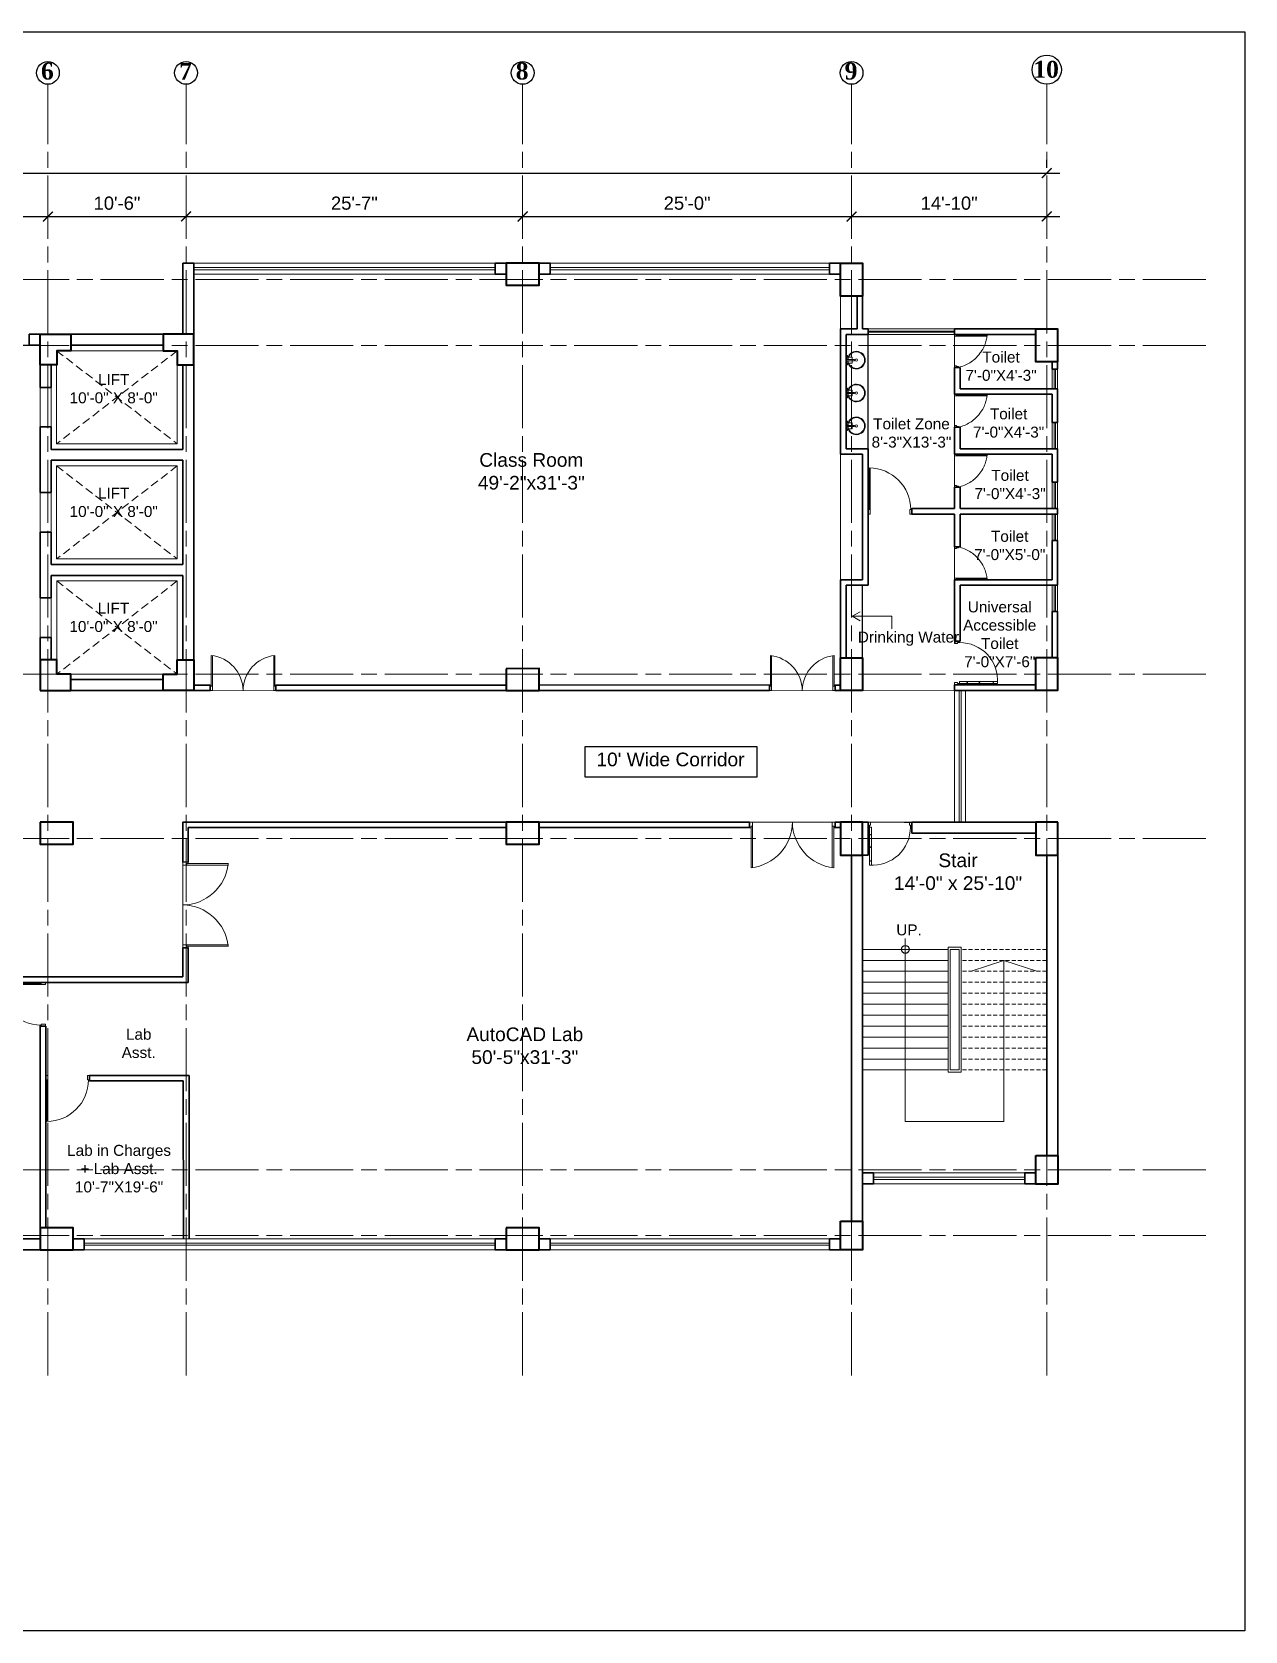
# Model space of a CAD drawing. Header units: inches. Extents: x -12 to 20935469, y -1604 to 24729220.
# Drawn here: x 20857094 to 20858200, y 24712181 to 24713639 of the extents above; entities that cross this region are included whole.
import ezdxf
from ezdxf import colors
from ezdxf.entities.mleader import LeaderData, LeaderLine
from ezdxf.math import Vec2, Vec3

# ---------------------------------------------------------------- set-up
doc = ezdxf.new("R2010")
doc.units = ezdxf.units.IN
doc.header["$LTSCALE"] = 0.03
doc.header["$MEASUREMENT"] = 0
doc.header["$PDMODE"] = 32
doc.header["$PDSIZE"] = 15
doc.linetypes.add('ACAD_ISO08W100', pattern=[36, 24, -3, 6, -3])
doc.linetypes.add('DASHED2', pattern=[0.375, 0.25, -0.125])
for name, color, linetype, lineweight in [('column', 1, 'Continuous', 40), ('Dim Line', 252, 'Continuous', 13), ('Door', 7, 'Continuous', 18), ('Dot', 253, 'Continuous', 0), ('Gas', 21, 'Continuous', 5), ('Glass Line', 252, 'Continuous', 9), ('Grid Line', 252, 'Continuous', 18), ('Hatch', 253, 'Continuous', 15), ('Main Wall', 7, 'Continuous', 30), ('RAIL', 23, 'Continuous', 13), ('STAIR', 46, 'Continuous', 15), ('TOILET FIXTURE', 142, 'Continuous', 5), ('wind.', 150, 'Continuous', 20)]:
    doc.layers.add(name, color=color, linetype=linetype, lineweight=lineweight)
doc.layers.add('FUR', color=251, linetype='Continuous')
doc.layers.add('TEXT', color=7, linetype='Continuous')
doc.styles.add('2', font='swisscl.ttf')
doc.styles.add('RomanS', font='arial.ttf', dxfattribs={"height": 12})
doc.styles.get("Standard").update_dxf_attribs({"font": 'timesbd.ttf'})
doc.dimstyles.new('Aec_Arch_I', dxfattribs={"dimscale": 96, "dimtxt": 12, "dimasz": 0.09375, "dimexe": 0.125, "dimexo": 0.125, "dimgap": 0.0625, "dimtad": 1, "dimdec": 0, "dimzin": 3, "dimdsep": 46, "dimlunit": 4, "dimtxsty": 'RomanS', "dimblk1": 'ARCHTICK', "dimblk2": 'ARCHTICK', "dimsah": 1, "dimcen": 0.09375, "dimdle": 0.125, "dimadec": 0, "dimazin": 0, "dimtfac": 0.75, "dimtdec": 0, "dimtmove": 2, "dimatfit": 3, "dimldrblk": 'ARCHTICK', "dimfxl": 1, "dimfrac": 1, "dimtolj": 1, "dimtzin": 0, "dimarcsym": 0})

# ---------------------------------------------------------------- blocks, each defined once
blk = doc.blocks.new('_ArchTick')
at = {"color": 0, "linetype": 'ByBlock', "lineweight": 35, "const_width": 0.15}
blk.add_lwpolyline([(-0.5, -0.5), (0.5, 0.5)], dxfattribs=at)
blk = doc.blocks.new('*D21')
at = {"layer": 'Defpoints', "color": 0, "transparency": 16777216}
for p in [(20831844.3, 24724578.2), (20832040.8, 24724578.2), (20832040.8, 24724578.2)]:
    blk.add_point(p, dxfattribs=at)
at = {"layer": 'Dim Line', "color": 0, "lineweight": -2, "transparency": 16777216}
for p, q in [((20831832.3, 24724578.2), (20832052.8, 24724578.2)), ((20831844.3, 24724566.2), (20831844.3, 24724566.2)), ((20832040.8, 24724566.2), (20832040.8, 24724566.2))]:
    blk.add_line(p, q, dxfattribs=at)
at = {"layer": 'Dim Line', "color": 0, "lineweight": -2, "transparency": 16777216, "xscale": 9, "yscale": 9, "zscale": 9, "rotation": 180}
blk.add_blockref('_ArchTick', (20831844.3, 24724578.2), dxfattribs=at)
at = {"layer": 'Dim Line', "color": 0, "lineweight": -2, "transparency": 16777216, "xscale": 9, "yscale": 9, "zscale": 9}
blk.add_blockref('_ArchTick', (20832040.8, 24724578.2), dxfattribs=at)
at = {"layer": 'Dim Line', "color": 0, "transparency": 16777216, "insert": (20831942.5, 24724590.3), "char_height": 12, "attachment_point": 5, "style": 'RomanS'}
blk.add_mtext('\\A1;16\'-5"', dxfattribs=at)
blk = doc.blocks.new('*D22')
at = {"layer": 'Defpoints', "color": 0, "transparency": 16777216}
for p in [(20832040.8, 24724578.2), (20832166.8, 24724578.2), (20832166.8, 24724578.2)]:
    blk.add_point(p, dxfattribs=at)
at = {"layer": 'Dim Line', "color": 0, "lineweight": -2, "transparency": 16777216}
for p, q in [((20832028.8, 24724578.2), (20832178.8, 24724578.2)), ((20832040.8, 24724566.2), (20832040.8, 24724566.2)), ((20832166.8, 24724566.2), (20832166.8, 24724566.2))]:
    blk.add_line(p, q, dxfattribs=at)
at = {"layer": 'Dim Line', "color": 0, "lineweight": -2, "transparency": 16777216, "xscale": 9, "yscale": 9, "zscale": 9, "rotation": 180}
blk.add_blockref('_ArchTick', (20832040.8, 24724578.2), dxfattribs=at)
at = {"layer": 'Dim Line', "color": 0, "lineweight": -2, "transparency": 16777216, "xscale": 9, "yscale": 9, "zscale": 9}
blk.add_blockref('_ArchTick', (20832166.8, 24724578.2), dxfattribs=at)
at = {"layer": 'Dim Line', "color": 0, "transparency": 16777216, "insert": (20832103.8, 24724590.3), "char_height": 12, "attachment_point": 5, "style": 'RomanS'}
blk.add_mtext('\\A1;10\'-6"', dxfattribs=at)
blk = doc.blocks.new('*D23')
at = {"layer": 'Defpoints', "color": 0, "transparency": 16777216}
for p in [(20832166.8, 24724578.2), (20832473.8, 24724578.2), (20832473.8, 24724578.2)]:
    blk.add_point(p, dxfattribs=at)
at = {"layer": 'Dim Line', "color": 0, "lineweight": -2, "transparency": 16777216}
for p, q in [((20832154.8, 24724578.2), (20832485.8, 24724578.2)), ((20832166.8, 24724566.2), (20832166.8, 24724566.2)), ((20832473.8, 24724566.2), (20832473.8, 24724566.2))]:
    blk.add_line(p, q, dxfattribs=at)
at = {"layer": 'Dim Line', "color": 0, "lineweight": -2, "transparency": 16777216, "xscale": 9, "yscale": 9, "zscale": 9, "rotation": 180}
blk.add_blockref('_ArchTick', (20832166.8, 24724578.2), dxfattribs=at)
at = {"layer": 'Dim Line', "color": 0, "lineweight": -2, "transparency": 16777216, "xscale": 9, "yscale": 9, "zscale": 9}
blk.add_blockref('_ArchTick', (20832473.8, 24724578.2), dxfattribs=at)
at = {"layer": 'Dim Line', "color": 0, "transparency": 16777216, "insert": (20832320.3, 24724590.3), "char_height": 12, "attachment_point": 5, "style": 'RomanS'}
blk.add_mtext('\\A1;25\'-7"', dxfattribs=at)
blk = doc.blocks.new('*D10')
at = {"layer": 'Defpoints', "color": 0, "transparency": 16777216}
for p in [(20832473.8, 24724578.2), (20832773.8, 24724578.2), (20832773.8, 24724578.2)]:
    blk.add_point(p, dxfattribs=at)
at = {"layer": 'Dim Line', "color": 0, "lineweight": -2, "transparency": 16777216}
blk.add_line((20832461.8, 24724578.2), (20832785.8, 24724578.2), dxfattribs=at)
at = {"layer": 'Dim Line', "color": 0, "lineweight": -2, "transparency": 16777216, "xscale": 9, "yscale": 9, "zscale": 9, "rotation": 180}
blk.add_blockref('_ArchTick', (20832473.8, 24724578.2), dxfattribs=at)
at = {"layer": 'Dim Line', "color": 0, "lineweight": -2, "transparency": 16777216, "xscale": 9, "yscale": 9, "zscale": 9}
blk.add_blockref('_ArchTick', (20832773.8, 24724578.2), dxfattribs=at)
at = {"layer": 'Dim Line', "color": 0, "transparency": 16777216, "insert": (20832623.8, 24724590.3), "char_height": 12, "attachment_point": 5, "style": 'RomanS'}
blk.add_mtext('\\A1;25\'-0"', dxfattribs=at)
blk = doc.blocks.new('*D11')
at = {"layer": 'Defpoints', "color": 0, "transparency": 16777216}
for p in [(20832773.8, 24724578.2), (20832951.8, 24724578.2), (20832951.8, 24724578.2)]:
    blk.add_point(p, dxfattribs=at)
at = {"layer": 'Dim Line', "color": 0, "lineweight": -2, "transparency": 16777216}
for p, q in [((20832761.8, 24724578.2), (20832963.8, 24724578.2)), ((20832951.8, 24724566.2), (20832951.8, 24724566.2))]:
    blk.add_line(p, q, dxfattribs=at)
at = {"layer": 'Dim Line', "color": 0, "lineweight": -2, "transparency": 16777216, "xscale": 9, "yscale": 9, "zscale": 9, "rotation": 180}
blk.add_blockref('_ArchTick', (20832773.8, 24724578.2), dxfattribs=at)
at = {"layer": 'Dim Line', "color": 0, "lineweight": -2, "transparency": 16777216, "xscale": 9, "yscale": 9, "zscale": 9}
blk.add_blockref('_ArchTick', (20832951.8, 24724578.2), dxfattribs=at)
at = {"layer": 'Dim Line', "color": 0, "transparency": 16777216, "insert": (20832862.8, 24724590.3), "char_height": 12, "attachment_point": 5, "style": 'RomanS'}
blk.add_mtext('\\A1;14\'-10"', dxfattribs=at)
blk = doc.blocks.new('*D13')
at = {"layer": 'Defpoints', "color": 0, "transparency": 16777216}
for p in [(20830948.3, 24724610.7), (20832951.8, 24724617.8), (20832951.8, 24724610.7)]:
    blk.add_point(p, dxfattribs=at)
at = {"layer": 'Dim Line', "color": 0, "lineweight": -2, "transparency": 16777216}
for p, q in [((20830948.3, 24724622.7), (20830948.3, 24724629.8)), ((20832951.8, 24724622.7), (20832951.8, 24724629.8)), ((20830936.3, 24724617.8), (20832963.8, 24724617.8))]:
    blk.add_line(p, q, dxfattribs=at)
at = {"layer": 'Dim Line', "color": 0, "lineweight": -2, "transparency": 16777216, "xscale": 9, "yscale": 9, "zscale": 9, "rotation": 180}
blk.add_blockref('_ArchTick', (20830948.3, 24724617.8), dxfattribs=at)
at = {"layer": 'Dim Line', "color": 0, "lineweight": -2, "transparency": 16777216, "xscale": 9, "yscale": 9, "zscale": 9}
blk.add_blockref('_ArchTick', (20832951.8, 24724617.8), dxfattribs=at)
at = {"layer": 'Dim Line', "color": 0, "transparency": 16777216, "insert": (20831950, 24724629.9), "char_height": 12, "attachment_point": 5, "style": 'RomanS'}
blk.add_mtext('\\A1;166\'-11"', dxfattribs=at)
blk = doc.blocks.new('Door_45')
at = {"layer": 'Door'}
for p, q in [((1.5, 5), (1.5, 44)), ((1.5, 40), (2.2, 40)), ((2.2, 40), (2.2, 39.5)), ((2.2, 39.5), (2.7, 39.5)), ((2.7, 39.5), (2.7, 40)), ((2.7, 40), (3.5, 40)), ((3.5, 44), (3.5, 5)), ((1.5, 25.8), (2.2, 25.8)), ((2.2, 25.8), (2.2, 25.3)), ((2.2, 25.3), (2.7, 25.3)), ((2.7, 25.8), (3.5, 25.8)), ((2.7, 25.3), (2.7, 25.8)), ((0, 0), (0, 5)), ((0, 5), (1.5, 5)), ((1.5, 12.6), (2.2, 12.6)), ((3.5, 5), (1.5, 5)), ((1.5, 5), (1.5, 3)), ((1.5, 3), (2.5, 3)), ((2.2, 12.6), (2.2, 13.1)), ((2.2, 13.1), (2.7, 13.1)), ((2.5, 3), (2.5, 0)), ((2.7, 13.1), (2.7, 12.6)), ((2.7, 12.6), (3.5, 12.6)), ((42.5, 3), (42.5, 0)), ((43.5, 3), (42.5, 3)), ((45, 5), (43.5, 5)), ((43.5, 5), (43.5, 3)), ((45, 0), (45, 5)), ((2.5, 0), (0, 0)), ((42.5, 0), (45, 0))]:
    blk.add_line(p, q, dxfattribs=at)
blk.add_arc((4.7, 5.3), 38.8, 359.6233, 94.6685, dxfattribs=at)
blk = doc.blocks.new('sssss-flat-876')
at = {"layer": 'Door', "linetype": 'Continuous', "ltscale": 3}
blk.add_line((3666.5, 84027.2), (3666.5, 84055.7), dxfattribs=at)
at = {"layer": 'Door', "linetype": 'Continuous', "ltscale": 3, "extrusion": (-7.21527e-09, -3.35624e-18, 1), "elevation": 0}
for points in [[(3666.5, 84057.2), (3666.5, 84055.7), (3668.4, 84055.7), (3668.4, 84056.5), (3670.2, 84056.5), (3670.2, 84057.2)], [(3668.4, 84055.7), (3696.2, 84055.7), (3696.2, 84056.5), (3668.4, 84056.5)]]:
    blk.add_lwpolyline(points, close=True, dxfattribs=at)
at = {"layer": 'Door', "linetype": 'Continuous', "ltscale": 3, "flags": 128}
blk.add_lwpolyline([(3670.2, 84027.2, 0.04096), (3675.5, 84028.9, 0.082496), (3684.9, 84034.8, 0.052187), (3689.7, 84040, 0.043988), (3692.9, 84045, 0.036571), (3694.8, 84049.6, 0.034751), (3695.9, 84054.2, 0.011435), (3696.2, 84055.7)], format="xyb", dxfattribs=at)
at = {"layer": 'Door', "linetype": 'Continuous', "ltscale": 3}
blk.add_lwpolyline([(3666.5, 84027.2), (3666.5, 84028.7), (3668.4, 84028.7), (3668.4, 84027.9), (3670.2, 84027.9), (3670.2, 84027.2)], close=True, dxfattribs=at)
blk = doc.blocks.new('7-flat-72')
at = {"layer": 'Glass Line', "color": 8, "ltscale": 20}
for p, q in [((-64478.7, 376960.5), (-64480.3, 376960.5)), ((-64480.3, 376959.5), (-64480.3, 376960.5)), ((-64480.3, 376959.5), (-64480.3, 376960.5)), ((-64478.7, 376959.5), (-64480.3, 376959.5)), ((-64480.3, 376959.1), (-64480.3, 376959.4)), ((-64478.7, 376959.4), (-64480.3, 376959.4)), ((-64478.7, 376959.1), (-64480.3, 376959.1)), ((-64480.2, 376959.4), (-64480.2, 376959.5)), ((-64480.1, 376959.5), (-64480.1, 376960.5)), ((-64479.9, 376959.5), (-64479.9, 376960.5)), ((-64479.5, 376959.5), (-64479.5, 376960.5)), ((-64479.1, 376959.5), (-64479.1, 376960.5)), ((-64478.9, 376959.5), (-64478.9, 376960.5)), ((-64478.9, 376959.4), (-64478.9, 376959.5)), ((-64478.8, 376959.5), (-64478.8, 376960.5)), ((-64478.7, 376959.5), (-64478.7, 376960.5)), ((-64478.7, 376959.1), (-64478.7, 376959.4)), ((-64475.1, 376959.4), (-64476.9, 376959.4)), ((-64476.9, 376959.1), (-64476.9, 376959.4)), ((-64475.1, 376959.1), (-64476.9, 376959.1)), ((-64476.6, 376959.4), (-64476.6, 376966.6)), ((-64475.5, 376966.6), (-64476.6, 376966.6)), ((-64475.5, 376959.4), (-64475.5, 376966.6)), ((-64475.1, 376959.1), (-64475.1, 376959.4)), ((-64473.3, 376960.5), (-64471.7, 376960.5)), ((-64473.3, 376959.5), (-64473.3, 376960.5)), ((-64473.3, 376959.5), (-64473.3, 376960.5)), ((-64473.3, 376959.5), (-64471.7, 376959.5)), ((-64473.3, 376959.1), (-64473.3, 376959.4)), ((-64473.3, 376959.4), (-64471.7, 376959.4)), ((-64473.3, 376959.1), (-64471.7, 376959.1)), ((-64473.1, 376959.5), (-64473.1, 376960.5)), ((-64473.1, 376959.4), (-64473.1, 376959.5)), ((-64472.9, 376959.5), (-64472.9, 376960.5)), ((-64472.5, 376959.5), (-64472.5, 376960.5)), ((-64472.1, 376959.5), (-64472.1, 376960.5)), ((-64471.9, 376959.5), (-64471.9, 376960.5)), ((-64471.9, 376959.4), (-64471.9, 376959.5)), ((-64471.8, 376959.5), (-64471.8, 376960.5)), ((-64471.7, 376959.5), (-64471.7, 376960.5)), ((-64471.7, 376959.1), (-64471.7, 376959.4))]:
    blk.add_line(p, q, dxfattribs=at)
blk.add_circle((-64476, 376968.4, 0), 1.08, dxfattribs=at)
for radius, start, end in [(8.1, 273.8334, 266.1883), (7.55, 274.115, 265.9068)]:
    blk.add_arc((-64476, 376968.4, 0), radius, start, end, dxfattribs=at)
blk = doc.blocks.new('SFSFSFS-flat-72')
at = {"layer": 'TOILET FIXTURE', "ltscale": 0.2}
blk.add_lwpolyline([(-3918.5, -3608.1), (-3918.5, -3602.7), (-3923.9, -3602.7), (-3923.9, -3608.1)], close=True, dxfattribs=at)
at = {"layer": 'TOILET FIXTURE', "ltscale": 20}
blk.add_blockref('7-flat-72', (60554.8, -380567.2), dxfattribs=at)
blk = doc.blocks.new('$D40')
at = {"layer": 'Door'}
for p, q in [((1, 4), (1, 42)), ((2, 0), (2, 42)), ((1, 5), (0, 5)), ((2, 0), (0, 0)), ((2, 4), (1, 4)), ((39, 4), (38, 4)), ((38, 4), (38, 0)), ((40, 0), (38, 0)), ((40, 5), (39, 5)), ((39, 5), (39, 4))]:
    blk.add_line(p, q, dxfattribs=at)
blk.add_arc((1, 4), 38, 0, 90, dxfattribs=at)
blk = doc.blocks.new('A$C36295410')
at = {"layer": 'Door'}
for p, q in [((1, 4), (1, 32)), ((2, 0), (2, 32)), ((58, 0), (58, 32)), ((59, 4), (59, 32)), ((1, 5), (0, 5)), ((2, 4), (1, 4)), ((58, 4), (59, 4)), ((59, 5), (60, 5)), ((2, 0), (0, 0)), ((58, 0), (60, 0))]:
    blk.add_line(p, q, dxfattribs=at)
for centre, start, end in [((-2.5, -0.3), 0.5906, 83.7783), ((62.5, -0.3), 96.2217, 179.4094)]:
    blk.add_arc(centre, 32.5, start, end, dxfattribs=at)
blk = doc.blocks.new('fff')
at = {"layer": 'Grid Line', "color": 252, "linetype": 'ACAD_ISO08W100', "lineweight": 9, "ltscale": 80, "true_color": 0x939598}
for p, q in [((20832040.8, 24723521.1), (20832040.8, 24724698.8)), ((20832166.8, 24723521.1), (20832166.8, 24724698.8)), ((20832473.8, 24723521.1), (20832473.8, 24724698.8)), ((20832773.8, 24723521.1), (20832773.8, 24724698.8)), ((20832951.8, 24723521.1), (20832951.8, 24724698.8)), ((20833096.9, 24724520.6), (20830726.1, 24724520.6)), ((20833096.9, 24724460.6), (20830726.1, 24724460.6)), ((20833096.9, 24724160.7), (20830726.1, 24724160.7)), ((20833096.9, 24724010.7), (20830726.1, 24724010.7)), ((20833096.9, 24723708.7), (20830726.1, 24723708.7)), ((20833096.9, 24723648.8), (20830726.1, 24723648.8))]:
    blk.add_line(p, q, dxfattribs=at)
at = {"layer": 'Dim Line'}
for base, p1, p2, picture, middle in [((20832951.7523, 24724617.8128), (20830948.3088, 24724610.7482), (20832951.7523, 24724610.7482), '*D13', (20831950.0306, 24724629.9397)), ((20832040.7792, 24724578.1666), (20831844.25, 24724578.1666), (20832040.7792, 24724578.1666), '*D21', (20831942.5146, 24724590.2934)), ((20832166.8, 24724578.2), (20832040.8, 24724578.2), (20832166.8, 24724578.2), '*D22', (20832103.8, 24724590.3)), ((20832473.8, 24724578.2), (20832166.8, 24724578.2), (20832473.8, 24724578.2), '*D23', (20832320.3, 24724590.3)), ((20832773.8, 24724578.2), (20832473.8, 24724578.2), (20832773.8, 24724578.2), '*D10', (20832623.8, 24724590.3)), ((20832951.8, 24724578.2), (20832773.8, 24724578.2), (20832951.8, 24724578.2), '*D11', (20832862.8, 24724590.3))]:
    dim = blk.add_linear_dim(base=base, p1=p1, p2=p2, dimstyle='Aec_Arch_I', dxfattribs=at)
    dim.commit()
    dim.dimension.update_dxf_attribs({"geometry": picture, "text_midpoint": middle})

msp = doc.modelspace()

# ---------------------------------------------------------------- linework, layer by layer
for p, q in [((20858029.4, 24713368.2), (20858029.4, 24713368.2)), ((20857856.5, 24713259), (20857856.5, 24713363.2)), ((20857851.5, 24713068.3), (20857851.5, 24713134.4)), ((20857940.5, 24713043.5), (20857935.5, 24713043.5)), ((20857889.3, 24712918.4), (20857991.5, 24712918.4)), ((20857236.5, 24712881.8), (20857231.5, 24712881.8))]:
    msp.add_line(p, q)
msp.add_lwpolyline([(20857598.5, 24712987.4), (20857755.1, 24712987.4), (20857755.1, 24712959.3), (20857598.5, 24712959.3)], close=True)
msp.add_circle((20857890.5, 24712802.3), 3.61)
at = {"layer": 'column', "lineweight": 40, "ltscale": 20}
for points in [[(20857526.5, 24713428.2), (20857526.5, 24713408.2), (20857556.5, 24713408.2), (20857556.5, 24713428.2)], [(20857831.5, 24713428.2), (20857851.5, 24713428.2), (20857851.5, 24713398.2), (20857831.5, 24713398.2)], [(20858009.4, 24713368.2), (20858029.4, 24713368.2), (20858029.4, 24713338.2), (20858009.4, 24713338.2)], [(20857831.5, 24713068.3), (20857851.5, 24713068.3), (20857851.5, 24713038.4), (20857831.5, 24713038.4)], [(20858009.4, 24713068.4), (20858029.4, 24713068.4), (20858029.4, 24713038.4), (20858009.4, 24713038.4)], [(20857526.5, 24713058.3), (20857526.5, 24713038.3), (20857556.5, 24713038.4), (20857556.5, 24713058.4)], [(20857101.5, 24712918.4), (20857101.5, 24712898.4), (20857131.5, 24712898.4), (20857131.5, 24712918.4)], [(20857526.5, 24712918.4), (20857526.5, 24712898.4), (20857556.5, 24712898.4), (20857556.5, 24712918.4)], [(20857851.5, 24712918.4), (20857831.5, 24712918.4), (20857831.5, 24712888.4), (20857851.5, 24712888.4)], [(20858029.5, 24712918.4), (20858009.5, 24712918.4), (20858009.5, 24712888.4), (20858029.5, 24712888.4)], [(20858009.5, 24712614.3), (20858029.5, 24712614.3), (20858029.5, 24712588.3), (20858009.5, 24712588.3)], [(20857831.5, 24712554.4), (20857851.5, 24712554.4), (20857851.5, 24712528.4), (20857831.5, 24712528.4)], [(20857101.5, 24712548.4), (20857101.5, 24712528.4), (20857131.5, 24712528.4), (20857131.5, 24712548.4)], [(20857526.5, 24712548.4), (20857526.5, 24712528.4), (20857556.5, 24712528.4), (20857556.5, 24712548.4)]]:
    msp.add_lwpolyline(points, close=True, dxfattribs=at)
for points in [[(20857101.5, 24713363.4), (20857129.5, 24713363.4), (20857129.5, 24713348.4), (20857116.5, 24713348.4), (20857116.5, 24713335.4), (20857101.5, 24713335.4), (20857101.5, 24713363.4)], [(20857241.5, 24713363.4), (20857213.5, 24713363.4), (20857213.5, 24713348.4), (20857226.5, 24713348.4), (20857226.5, 24713335.4), (20857241.5, 24713335.4), (20857241.5, 24713363.4)], [(20857101.5, 24713038.4), (20857129.5, 24713038.4), (20857129.5, 24713053.4), (20857116.5, 24713053.4), (20857116.5, 24713066.4), (20857101.5, 24713066.4), (20857101.5, 24713038.4)], [(20857241.5, 24713038.4), (20857213.5, 24713038.4), (20857213.5, 24713053.4), (20857226.5, 24713053.4), (20857226.5, 24713066.4), (20857241.5, 24713066.4), (20857241.5, 24713038.4)]]:
    msp.add_lwpolyline(points, dxfattribs=at)
at = {"layer": 'Defpoints'}
msp.add_lwpolyline([(20855761.5, 24713639.1), (20858200.3, 24713639.1), (20858200.3, 24712180.6), (20855761.5, 24712180.6)], close=True, dxfattribs=at)
at = {"layer": 'Door'}
for p, q in [((20857751.1, 24712918.4), (20857748.5, 24712918.4)), ((20857749.8, 24712913.3), (20857748.5, 24712913.3)), ((20857749.8, 24712914.6), (20857749.8, 24712876.8)), ((20857751.1, 24712914.6), (20857749.8, 24712914.6)), ((20857751.1, 24712918.4), (20857751.1, 24712876.8)), ((20857823.9, 24712918.4), (20857823.9, 24712876.8)), ((20857823.9, 24712918.4), (20857826.5, 24712918.4)), ((20857823.9, 24712914.6), (20857825.2, 24712914.6)), ((20857825.2, 24712914.6), (20857825.2, 24712876.8)), ((20857825.2, 24712913.3), (20857826.5, 24712913.3)), ((20857231.5, 24712879.2), (20857231.5, 24712881.8)), ((20857231.5, 24712879.2), (20857273.1, 24712879.2)), ((20857235.2, 24712880.5), (20857273.1, 24712880.5)), ((20857235.2, 24712879.2), (20857235.2, 24712880.5)), ((20857236.5, 24712880.5), (20857236.5, 24712881.8)), ((20857231.5, 24712806.4), (20857273.1, 24712806.4)), ((20857231.5, 24712806.4), (20857231.5, 24712803.8)), ((20857235.2, 24712806.4), (20857235.2, 24712805.1)), ((20857235.2, 24712805.1), (20857273.1, 24712805.1)), ((20857236.5, 24712805.1), (20857236.5, 24712803.8))]:
    msp.add_line(p, q, dxfattribs=at)
for centre, start, end in [((20857745.2, 24712918.8), 276.2217, 359.4094), ((20857829.8, 24712918.8), 180.5906, 263.7783), ((20857231, 24712885.1), 270.5906, 353.7783), ((20857231, 24712800.5), 6.2217, 89.4094)]:
    msp.add_arc(centre, 42.3, start, end, dxfattribs=at)
at = {"layer": 'Dot', "linetype": 'DASHED2', "lineweight": 0, "ltscale": 1000}
for points in [[(20857116.4, 24713348.4), (20857226.5, 24713263.4), (20857226.5, 24713348.4), (20857116.4, 24713263.4)], [(20857116.4, 24713243.4), (20857226.5, 24713158.4), (20857226.5, 24713243.4), (20857116.4, 24713158.4)], [(20857116.5, 24713138.4), (20857226.5, 24713053.2), (20857226.5, 24713138.4), (20857116.5, 24713053.2)]]:
    msp.add_lwpolyline(points, dxfattribs=at)
at = {"layer": 'Gas', "color": 0, "lineweight": 5}
for points in [[(20857116.4, 24713263.4), (20857226.5, 24713263.4), (20857226.5, 24713348.4), (20857116.4, 24713348.4)], [(20857116.4, 24713158.4), (20857226.5, 24713158.4), (20857226.5, 24713243.4), (20857116.4, 24713243.4)], [(20857116.5, 24713053.2), (20857226.5, 24713053.2), (20857226.5, 24713138.4), (20857116.5, 24713138.4)], [(20857929.5, 24712804.3), (20857941.5, 24712804.3), (20857941.5, 24712690.3), (20857929.5, 24712690.3)], [(20857931.5, 24712802.3), (20857939.5, 24712802.3), (20857939.5, 24712692.3), (20857931.5, 24712692.3)]]:
    msp.add_lwpolyline(points, close=True, dxfattribs=at)
at = {"layer": 'Gas', "color": 0, "lineweight": 35}
msp.add_lwpolyline([(20857101.5, 24713038.4), (20857101.5, 24713038.4)], dxfattribs=at)
at = {"layer": 'Hatch'}
msp.add_line((20857831.5, 24713368.2), (20857831.5, 24713398.2), dxfattribs=at)
at = {"layer": 'Hatch', "lineweight": 0}
for p, q in [((20857101.5, 24713353.4), (20857101.5, 24713038.4)), ((20857101.5, 24713038.2), (20857935.5, 24713038.4)), ((20857935.5, 24712918.4), (20857231.5, 24712918.4)), ((20857231.5, 24712803.8), (20857231.5, 24712881.8))]:
    msp.add_line(p, q, dxfattribs=at)
at = {"layer": 'Hatch', "lineweight": 5}
msp.add_line((20857831.5, 24713139.4), (20857831.5, 24713254), dxfattribs=at)
at = {"layer": 'Main Wall', "lineweight": 30}
for p, q in [((20857231.5, 24713428.2), (20857241.5, 24713428.2)), ((20857231.5, 24713428.2), (20857231.5, 24713363.4)), ((20857241.5, 24713066.4), (20857241.5, 24713428.2)), ((20857526.5, 24713428.2), (20857516.5, 24713428.2)), ((20857516.5, 24713428.2), (20857516.5, 24713418.2)), ((20857821.5, 24713428.2), (20857831.5, 24713428.2)), ((20857821.5, 24713418.2), (20857821.5, 24713428.2)), ((20857516.5, 24713418.2), (20857526.5, 24713418.2)), ((20857831.5, 24713418.2), (20857821.5, 24713418.2)), ((20857846.5, 24713368.2), (20857846.5, 24713398.2)), ((20857851.5, 24713368.2), (20857851.5, 24713398.2)), ((20857831.5, 24713254), (20857831.5, 24713368.2)), ((20857846.5, 24713368.2), (20857831.5, 24713368.2)), ((20857856.5, 24713368.2), (20857851.5, 24713368.2)), ((20857856.5, 24713363.2), (20857856.5, 24713368.2)), ((20858009.4, 24713368.2), (20857935.5, 24713368.2)), ((20857935.5, 24713363.2), (20857935.5, 24713368.2)), ((20857111.5, 24713363.4), (20857231.5, 24713363.4)), ((20857129.5, 24713353.4), (20857213.5, 24713353.4)), ((20857836.5, 24713259), (20857836.5, 24713363.2)), ((20857856.5, 24713363.2), (20857836.5, 24713363.2)), ((20858009.4, 24713363.2), (20857935.5, 24713363.2)), ((20858029.4, 24713331.6), (20858029.4, 24713338.2)), ((20857940.5, 24713333.2), (20857935.5, 24713333.2)), ((20857940.5, 24713333.2), (20857940.5, 24713313.6)), ((20857101.5, 24713314.9), (20857111.5, 24713314.9)), ((20857935.5, 24713308.6), (20858024.4, 24713308.6)), ((20857940.5, 24713313.6), (20858029.4, 24713313.6)), ((20858029.4, 24713283), (20858029.4, 24713313.6)), ((20857101.5, 24713278.9), (20857111.5, 24713278.9)), ((20857935.5, 24713278.6), (20857940.5, 24713278.6)), ((20857940.5, 24713278.6), (20857940.5, 24713259)), ((20857111.5, 24713258.4), (20857231.5, 24713258.4)), ((20857851.5, 24713254), (20857831.5, 24713254)), ((20857856.5, 24713259), (20857836.5, 24713259)), ((20857851.5, 24713139.4), (20857851.5, 24713254)), ((20857856.5, 24713204.4), (20857856.5, 24713259)), ((20857935.5, 24713254), (20858024.4, 24713254)), ((20857940.5, 24713259), (20858029.4, 24713259)), ((20858024.4, 24713254), (20858024.4, 24713228.4)), ((20858029.4, 24713228.4), (20858029.4, 24713259)), ((20857111.5, 24713248.4), (20857231.5, 24713248.4)), ((20857935.5, 24713224), (20857940.5, 24713224)), ((20858029.4, 24713228.4), (20858024.4, 24713228.4)), ((20857101.5, 24713218.9), (20857111.5, 24713218.9)), ((20857856.5, 24713134.4), (20857856.5, 24713204.4)), ((20857896.5, 24713199.4), (20857896.5, 24713204.4)), ((20857896.5, 24713199.4), (20857935.5, 24713199.4)), ((20857935.5, 24713169.4), (20857935.5, 24713199.4)), ((20858029.4, 24713204.4), (20857940.5, 24713204.4)), ((20857940.5, 24713199.4), (20858029.4, 24713199.4)), ((20857940.5, 24713169.4), (20857940.5, 24713199.4)), ((20858029.4, 24713199.4), (20858029.4, 24713204.4)), ((20857111.5, 24713182.9), (20857101.5, 24713182.9)), ((20857935.5, 24713169.4), (20857940.5, 24713169.4)), ((20858024.4, 24713175.4), (20858029.4, 24713175.4)), ((20858024.4, 24713175.4), (20858024.4, 24713139.4)), ((20858029.4, 24713134.4), (20858029.4, 24713175.4)), ((20857111.5, 24713153.4), (20857231.5, 24713153.4)), ((20857111.5, 24713143.4), (20857231.5, 24713143.4)), ((20857831.5, 24713068.3), (20857831.5, 24713139.4)), ((20857851.5, 24713139.4), (20857831.5, 24713139.4)), ((20857836.5, 24713068.3), (20857836.5, 24713134.4)), ((20857856.5, 24713134.4), (20857836.5, 24713134.4)), ((20857935.5, 24713083.5), (20857935.5, 24713139.4)), ((20857935.5, 24713139.4), (20858024.4, 24713139.4)), ((20857940.5, 24713083.5), (20857940.5, 24713134.4)), ((20857940.5, 24713134.4), (20858029.4, 24713134.4)), ((20857111.5, 24713122.9), (20857101.5, 24713122.9)), ((20858024.4, 24713110.4), (20858024.4, 24713068.3)), ((20858024.4, 24713110.4), (20858029.4, 24713110.4)), ((20858029.4, 24713068.3), (20858029.4, 24713110.4)), ((20857111.5, 24713086.9), (20857101.5, 24713086.9)), ((20857935.5, 24713083.5), (20857940.5, 24713083.5)), ((20857129.5, 24713038.4), (20857213.5, 24713038.4)), ((20857256.5, 24713043.4), (20857241.5, 24713043.4)), ((20857256.5, 24713038.4), (20857241.5, 24713038.4)), ((20857256.5, 24713038.4), (20857256.5, 24713043.4)), ((20857526.5, 24713043.3), (20857316.5, 24713043.3)), ((20857316.5, 24713038.3), (20857316.5, 24713043.3)), ((20857526.5, 24713038.3), (20857316.5, 24713038.3)), ((20857766.5, 24713043.5), (20857556.5, 24713043.4)), ((20857766.5, 24713038.3), (20857556.5, 24713038.3)), ((20857766.5, 24713043.5), (20857766.5, 24713038.3)), ((20857766.5, 24713038.3), (20857766.5, 24713043.5)), ((20857935.5, 24713043.5), (20858009.4, 24713043.5)), ((20857935.5, 24713043.5), (20857935.5, 24713038.5)), ((20857935.5, 24713038.5), (20858009.4, 24713038.5)), ((20857231.5, 24712918.4), (20857526.5, 24712918.4)), ((20857231.5, 24712918.4), (20857231.5, 24712881.8)), ((20857236.5, 24712913.4), (20857526.5, 24712913.4)), ((20857236.5, 24712913.4), (20857236.5, 24712881.8)), ((20857556.5, 24712918.4), (20857748.5, 24712918.4)), ((20857556.5, 24712913.4), (20857748.5, 24712913.4)), ((20857748.5, 24712918.4), (20857748.5, 24712913.4)), ((20857826.5, 24712918.4), (20857831.5, 24712918.4)), ((20857826.5, 24712918.4), (20857826.5, 24712913.4)), ((20857826.5, 24712913.4), (20857831.5, 24712913.4)), ((20857841.5, 24712918.3), (20857851.5, 24712918.3)), ((20857856.5, 24712918.3), (20857851.5, 24712918.3)), ((20857856.5, 24712888.3), (20857856.5, 24712918.3)), ((20857896.5, 24712918.4), (20858009.5, 24712918.4)), ((20857896.5, 24712918.3), (20857896.5, 24712908.3)), ((20857896.5, 24712908.3), (20858009.5, 24712908.3)), ((20857841.5, 24712554.4), (20857841.5, 24712888.4)), ((20857851.5, 24712554.4), (20857851.5, 24712888.4)), ((20857851.5, 24712888.3), (20857856.5, 24712888.3)), ((20858019.5, 24712888.3), (20858019.5, 24712614.3)), ((20858029.5, 24712888.3), (20858029.5, 24712614.3)), ((20857231.5, 24712803.8), (20857231.5, 24712777.2)), ((20857231.5, 24712803.8), (20857236.5, 24712803.8)), ((20857236.5, 24712803.8), (20857236.5, 24712772.2)), ((20857045.2, 24712777.2), (20857231.5, 24712777.2)), ((20857045.2, 24712772.2), (20857236.5, 24712772.2)), ((20857106.2, 24712732.2), (20857101.2, 24712732.2)), ((20857101.5, 24712732.2), (20857101.5, 24712548.4)), ((20857106.5, 24712732.2), (20857106.5, 24712548.4)), ((20857146.5, 24712687.4), (20857237.2, 24712687.4)), ((20857146.5, 24712687.4), (20857146.5, 24712682.4)), ((20857146.5, 24712682.4), (20857231.9, 24712682.4)), ((20857232.2, 24712538.4), (20857231.9, 24712682.4)), ((20857237.2, 24712538.4), (20857237.2, 24712687.4)), ((20857861.5, 24712598.5), (20857861.5, 24712588.5))]:
    msp.add_line(p, q, dxfattribs=at)
for points in [[(20857556.5, 24713428.2), (20857566.5, 24713428.2), (20857566.5, 24713418.2), (20857556.5, 24713418.2)], [(20857101.5, 24713363.4), (20857091.5, 24713363.4), (20857091.5, 24713353.4), (20857101.5, 24713353.4)], [(20858024.4, 24713338.2), (20858024.4, 24713331.6)], [(20857101.5, 24713335.4), (20857101.5, 24713314.9)], [(20857111.5, 24713335.4), (20857111.5, 24713314.9)], [(20857231.5, 24713258.4), (20857231.5, 24713335.4)], [(20857935.5, 24713333.2), (20857935.5, 24713308.6)], [(20858024.4, 24713331.6), (20858029.4, 24713331.6)], [(20858024.4, 24713308.6), (20858024.4, 24713283)], [(20857101.5, 24713278.9), (20857101.5, 24713218.9)], [(20857111.5, 24713278.9), (20857111.5, 24713258.4)], [(20857935.5, 24713278.6), (20857935.5, 24713254)], [(20858024.4, 24713283), (20858029.4, 24713283)], [(20857111.5, 24713248.4), (20857111.5, 24713218.9)], [(20857231.5, 24713153.4), (20857231.5, 24713248.4)], [(20857935.5, 24713224), (20857935.5, 24713204.4)], [(20857940.5, 24713224), (20857940.5, 24713204.4)], [(20857935.5, 24713204.4), (20857896.5, 24713204.4)], [(20857101.5, 24713182.9), (20857101.5, 24713122.9)], [(20857111.5, 24713182.9), (20857111.5, 24713153.4)], [(20857111.5, 24713143.4), (20857111.5, 24713122.9)], [(20857231.5, 24713066.4), (20857231.5, 24713143.4)], [(20857101.5, 24713086.9), (20857101.5, 24713066.4), (20857101.5, 24713066.4)], [(20857111.5, 24713086.9), (20857111.5, 24713066.4)], [(20857129.5, 24713048.4), (20857213.5, 24713048.4)], [(20857861.5, 24712588.5), (20857851.5, 24712588.5), (20857851.5, 24712598.5), (20857861.5, 24712598.5)], [(20858009.4, 24712588.5), (20857999.4, 24712588.5), (20857999.4, 24712598.5), (20858009.4, 24712598.5)], [(20857101.5, 24712528.4), (20857079.5, 24712528.4), (20857079.5, 24712538.4), (20857101.5, 24712538.4)], [(20857131.5, 24712538.4), (20857141.5, 24712538.4), (20857141.5, 24712528.4), (20857131.5, 24712528.4)], [(20857526.5, 24712528.4), (20857516.5, 24712528.4), (20857516.5, 24712538.4), (20857526.5, 24712538.4)], [(20857556.5, 24712538.4), (20857566.5, 24712538.4), (20857566.5, 24712528.4), (20857556.5, 24712528.4)], [(20857831.5, 24712528.4), (20857821.5, 24712528.4), (20857821.5, 24712538.4), (20857831.5, 24712538.4)]]:
    msp.add_lwpolyline(points, dxfattribs=at)
at = {"layer": 'Main Wall', "lineweight": 13}
for points in [[(20857101.5, 24713278.9), (20857111.5, 24713278.9), (20857111.5, 24713314.9), (20857101.5, 24713314.9)], [(20857101.5, 24713182.9), (20857111.5, 24713182.9), (20857111.5, 24713218.9), (20857101.5, 24713218.9)], [(20857101.5, 24713086.9), (20857111.5, 24713086.9), (20857111.5, 24713122.9), (20857101.5, 24713122.9)]]:
    msp.add_lwpolyline(points, close=True, dxfattribs=at)
at = {"layer": 'Main Wall', "lineweight": 30}
msp.add_lwpolyline([(20857826.5, 24713043.3), (20857831.5, 24713043.3), (20857831.5, 24713038.3), (20857826.5, 24713038.3)], close=True, dxfattribs=at)
at = {"layer": 'RAIL', "lineweight": 9}
for p, q in [((20857890.5, 24712812.1), (20857890.5, 24712645.3)), ((20857851.5, 24712782.3), (20857929.5, 24712782.3)), ((20857950.5, 24712782.3), (20857980.5, 24712792.3)), ((20857980.5, 24712645.3), (20857980.5, 24712792.3)), ((20857980.5, 24712792.3), (20858010.5, 24712782.3)), ((20857890.5, 24712645.3), (20857980.5, 24712645.3))]:
    msp.add_line(p, q, dxfattribs=at)
at = {"layer": 'STAIR', "color": 253, "lineweight": 5}
for p, q in [((20857841.9, 24713106.1), (20857849.2, 24713110.1)), ((20857841.9, 24713106.1), (20857878.1, 24713106.1)), ((20857841.9, 24713106.1), (20857849.2, 24713102)), ((20857878.1, 24713106.1), (20857878.1, 24713094.8))]:
    msp.add_line(p, q, dxfattribs=at)
at = {"layer": 'STAIR', "color": 32, "lineweight": 5}
for p, q in [((20857929.5, 24712802.3), (20857851.5, 24712802.3)), ((20857929.5, 24712792.3), (20857851.5, 24712792.3)), ((20857911.5, 24712782.3), (20857851.5, 24712782.3)), ((20857929.5, 24712772.3), (20857851.5, 24712772.3)), ((20857929.5, 24712762.3), (20857851.5, 24712762.3)), ((20857929.5, 24712752.3), (20857851.5, 24712752.3)), ((20857929.5, 24712742.3), (20857851.5, 24712742.3)), ((20857929.5, 24712732.3), (20857851.5, 24712732.3)), ((20857929.5, 24712722.3), (20857851.5, 24712722.3)), ((20857929.5, 24712712.3), (20857851.5, 24712712.3)), ((20857929.5, 24712702.3), (20857851.5, 24712702.3)), ((20857929.5, 24712692.3), (20857851.5, 24712692.3))]:
    msp.add_line(p, q, dxfattribs=at)
at = {"layer": 'STAIR', "color": 32, "linetype": 'DASHED2', "lineweight": 5, "ltscale": 500}
for p, q in [((20858019.4, 24712802.3), (20857941.5, 24712802.3)), ((20858019.4, 24712792.3), (20857941.5, 24712792.3)), ((20858019.4, 24712782.3), (20857941.5, 24712782.3)), ((20858019.4, 24712772.3), (20857941.5, 24712772.3)), ((20858019.4, 24712762.3), (20857941.5, 24712762.3)), ((20858019.4, 24712752.3), (20857941.5, 24712752.3)), ((20858019.4, 24712742.3), (20857941.5, 24712742.3)), ((20858019.4, 24712732.3), (20857941.5, 24712732.3)), ((20858019.4, 24712722.3), (20857941.5, 24712722.3)), ((20858019.4, 24712712.3), (20857941.5, 24712712.3)), ((20858019.4, 24712702.3), (20857941.5, 24712702.3)), ((20858019.4, 24712692.3), (20857941.5, 24712692.3))]:
    msp.add_line(p, q, dxfattribs=at)
at = {"layer": 'TEXT'}
for centre, radius in [((20858019.5, 24713604.7), 13.3), ((20857108.5, 24713601.8), 10.4), ((20857234.5, 24713601.8), 10.4), ((20857541.5, 24713601.8), 10.4), ((20857841.5, 24713601.8), 10.4)]:
    msp.add_circle(centre, radius, dxfattribs=at)
at = {"layer": 'wind.', "lineweight": 5}
for p, q in [((20857516.5, 24713428.2), (20857241.5, 24713428.2)), ((20857241.5, 24713424.2), (20857516.5, 24713424.3)), ((20857566.5, 24713428.2), (20857821.5, 24713428.2)), ((20857566.5, 24713424.2), (20857821.5, 24713424.3)), ((20857241.5, 24713422.2), (20857516.5, 24713422.3)), ((20857516.5, 24713418.2), (20857241.5, 24713418.2)), ((20857566.5, 24713422.2), (20857821.5, 24713422.3)), ((20857566.5, 24713418.2), (20857821.5, 24713418.2)), ((20857935.5, 24713368.2), (20857856.5, 24713368.2)), ((20857935.5, 24713366.2), (20857856.5, 24713366.2)), ((20856921.9, 24713353.4), (20857101.5, 24713353.4)), ((20856931.9, 24713353.4), (20857101.5, 24713353.4)), ((20857935.5, 24713365.2), (20857856.5, 24713365.2)), ((20857935.5, 24713363.2), (20857856.5, 24713363.2)), ((20858024.4, 24713313.6), (20858024.4, 24713331.6)), ((20858026.4, 24713313.6), (20858026.4, 24713331.6)), ((20858027.4, 24713313.6), (20858027.4, 24713331.6)), ((20858029.4, 24713313.6), (20858029.4, 24713331.6)), ((20858024.4, 24713259), (20858024.4, 24713283)), ((20858026.4, 24713259), (20858026.4, 24713283)), ((20858027.4, 24713259), (20858027.4, 24713283)), ((20858029.4, 24713259), (20858029.4, 24713283)), ((20858024.4, 24713204.4), (20858024.4, 24713228.4)), ((20858026.4, 24713204.4), (20858026.4, 24713228.4)), ((20858027.4, 24713204.4), (20858027.4, 24713228.4)), ((20858029.4, 24713204.4), (20858029.4, 24713228.4)), ((20858024.4, 24713175.4), (20858024.4, 24713199.4)), ((20858026.4, 24713175.4), (20858026.4, 24713199.4)), ((20858027.4, 24713175.4), (20858027.4, 24713199.4)), ((20858029.4, 24713175.4), (20858029.4, 24713199.4)), ((20858024.4, 24713110.4), (20858024.4, 24713134.4)), ((20858026.4, 24713110.4), (20858026.4, 24713134.4)), ((20858027.4, 24713110.4), (20858027.4, 24713134.4)), ((20858029.4, 24713110.4), (20858029.4, 24713134.4)), ((20857935.5, 24712918.3), (20857935.5, 24713038.5)), ((20857935.5, 24713038.5), (20857935.5, 24712918.4)), ((20857939.5, 24712918.3), (20857939.5, 24713038.5)), ((20857941.5, 24712918.3), (20857941.5, 24713038.5)), ((20857945.5, 24712918.3), (20857945.5, 24713038.5)), ((20857999.4, 24712598.5), (20857861.5, 24712598.5)), ((20857999.4, 24712594.5), (20857861.5, 24712594.5)), ((20857999.4, 24712592.5), (20857861.5, 24712592.5)), ((20857999.4, 24712588.5), (20857861.5, 24712588.5)), ((20857141.5, 24712538.4), (20857516.5, 24712538.4)), ((20857141.5, 24712534.4), (20857516.5, 24712534.4)), ((20857566.5, 24712538.4), (20857821.5, 24712538.4)), ((20857566.5, 24712534.4), (20857821.5, 24712534.4)), ((20857566.5, 24712534.4), (20857821.5, 24712534.4)), ((20857141.5, 24712532.4), (20857516.5, 24712532.4)), ((20857141.5, 24712528.4), (20857516.5, 24712528.4)), ((20857566.5, 24712532.4), (20857821.5, 24712532.4)), ((20857566.5, 24712532.4), (20857821.5, 24712532.4)), ((20857566.5, 24712528.4), (20857821.5, 24712528.4))]:
    msp.add_line(p, q, dxfattribs=at)

# ---------------------------------------------------------------- block references
msp.add_blockref('fff', (25067.7, -11107.4))
at = {"layer": 'Door', "ltscale": 20}
for p in [(20854268.9, 24629306), (20854268.9, 24629251.4), (20854268.9, 24629196.8)]:
    msp.add_blockref('sssss-flat-876', p, dxfattribs=at)
at = {"layer": 'Door'}
msp.add_blockref('$D40', (20857856.5, 24713199.4), dxfattribs=at)
at = {"layer": 'Door', "ltscale": 20, "xscale": -1, "rotation": 180}
msp.add_blockref('sssss-flat-876', (20854268.9, 24797196.6), dxfattribs=at)
at = {"layer": 'Door', "color": 250, "ltscale": 20, "xscale": -0.8888888888759539, "yscale": 0.8888888888759539, "zscale": 0.8888888888759539}
for p, rotation in [((20857935.5, 24713043.5), 270), ((20857856.5, 24712918.3), 180)]:
    msp.add_blockref('Door_45', p, dxfattribs=dict(at, rotation=rotation))
at = {"layer": 'Door', "xscale": -1}
for p, rotation in [((20857106.2, 24712772.2), 90), ((20857106.5, 24712687.4), 180)]:
    msp.add_blockref('$D40', p, dxfattribs=dict(at, rotation=rotation))
at = {"layer": 'FUR'}
for p in [(20857256.5, 24713038.4), (20857766.5, 24713038.3)]:
    msp.add_blockref('A$C36295410', p, dxfattribs=at)
at = {"layer": 'TOILET FIXTURE', "ltscale": 20, "xscale": -1, "rotation": 270}
for p in [(20861444.6, 24717261), (20861444.6, 24717231), (20861444.6, 24717201)]:
    msp.add_blockref('SFSFSFS-flat-72', p, dxfattribs=at)

# ---------------------------------------------------------------- texts
at = {"layer": 'TEXT', "char_height": 15.44, "width": 227.458, "attachment_point": 8, "rotation": 0}
for s, insert in [('\\A1;6', (20857108, 24713595.5)), ('\\A1;7', (20857234, 24713595.5)), ('\\A1;8', (20857541, 24713595.5)), ('\\A1;9', (20857841, 24713595.5)), ('\\A1;10', (20858018.9, 24713597.1))]:
    msp.add_mtext(s, dxfattribs=dict(at, insert=insert))
at = {"layer": 'TEXT', "color": 30, "lineweight": 5, "ltscale": 20, "attachment_point": 2, "style": '2'}
for s, width, gutter_width, insert, char_height in [('{\\fArial|b0|i0|c0|p34;\\C0;Toilet \\P7\'-0"X4\'-3"}', 104.76, 0.5, (20857977.8, 24713347.6), 10), ('\\pxsm1;{\\fArial|b0|i0|c0|p34;\\C0;LIFT\\P10\'-0" X 8\'-0" }', 235.592, 0.75, (20857168.5, 24713327.1), 10), ('{\\fArial|b0|i0|c0|p34;\\C0;Toilet \\P7\'-0"X4\'-3"}', 104.76, 0.5, (20857984.7, 24713295.8), 10), ('{\\fArial|b0|i0|c0|p34;\\C0;Toilet Zone\\P8\'-3"X13\'-3"}', 104.76, 0.5, (20857896.1, 24713286.7), 10), ('\\pxsm1,qc;{\\fArial|b0|i0|c0|p34;\\C0;Class Room \\P49\'-2"x31\'-3"}', 321.423, 0.5, (20857549.4, 24713255), 12.476), ('{\\fArial|b0|i0|c0|p34;\\C0;Toilet \\P7\'-0"X4\'-3"}', 104.76, 0.5, (20857986, 24713239.7), 10), ('\\pxsm1;{\\fArial|b0|i0|c0|p34;\\C0;LIFT\\P10\'-0" X 8\'-0" }', 235.592, 0.75, (20857168.5, 24713223.4), 10), ('{\\fArial|b0|i0|c0|p34;\\C0;Toilet \\P7\'-0"X5\'-0"}', 104.76, 0.5, (20857985.7, 24713184.1), 10), ('\\pxsm1;{\\fArial|b0|i0|c0|p34;\\C0;LIFT\\P10\'-0" X 8\'-0" }', 235.592, 0.75, (20857168.3, 24713118.5), 10), ('{\\fArial|b0|i0|c0|p34;\\C0;Universal Accessible Toilet\\P7\'-0"X7\'-6"}', 88.036, 0.35, (20857976.6, 24713119.7), 10), ('\\pxsm1;{\\fArial|b0|i0|c0|p34;\\C0;Drinking Water }', 88.563, 0.282, (20857893.4, 24713092.2), 10), ("\\pxsm1,qc;{\\fArial|b0|i0|c0|p34;\\C0;10' Wide Corridor}", 227.89, 0.75, (20857676.3, 24712981.8), 12.476), ('\\pxsm1;{\\fArial|b0|i0|c0|p34;\\C0;Stair\\P14\'-0" x 25\'-10"  }', 218.087, 0.282, (20857938.6, 24712889.8), 12.476), ('{\\fArial|b0|i0|c0|p34;\\C0;UP.}', 104.76, 0.5, (20857893.9, 24712825.1), 10), ('{\\fArial|b0|i0|c0|p34;\\C0;Lab Asst. }', 49.874, 0.5, (20857191.3, 24712729.9), 10), ('\\pxsm1,qc;{\\fArial|b0|i0|c0|p34;\\C0;AutoCAD Lab\\P50\'-5"x31\'-3"}', 321.423, 0.5, (20857543.5, 24712731.1), 12.476), ('{\\fArial|b0|i0|c0|p34;\\C0;Lab in Charges + Lab Asst. \\P10\'-7"X19\'-6"}', 104.76, 0.5, (20857173.4, 24712624), 10)]:
    msp.add_mtext_dynamic_manual_height_columns(s, width=width, gutter_width=gutter_width, heights=[0], dxfattribs=dict(at, insert=insert, char_height=char_height))

# ---------------------------------------------------------------- leaders
at = {"layer": 'TEXT', "lineweight": 5, "ltscale": 20}
ml = msp.add_multileader_mtext('Standard', dxfattribs=at)
ml.set_content('{\\fArial|b0|i0|c0|p34;\\C256;Fire Duct}', color=256)
ml.set_leader_properties()
ml.build(insert=Vec2(0, 0))
ml.multileader.update_dxf_attribs({"text_right_attachment_type": 6, "dogleg_length": 0.36, "arrow_head_size": 10})
ctx = ml.context
ctx.base_point, ctx.char_height, ctx.arrow_head_size, ctx.landing_gap_size, ctx.plane_origin = Vec3(20856896.8, 24713002.8), 10, 10, 0.09, Vec3(20856874.3, 24713050.6)
ctx.right_attachment = 6
notes = []
notes.append((ctx, [(0, (1, 1, 0), (20856874.3, 24713002.8), (1, 0), 22.5, [(0, [(20856874.3, 24713050.6)], 0, [])])]))
ctx.mtext.insert, ctx.mtext.width, ctx.mtext.defined_height, ctx.mtext.flow_direction = Vec3(20856896.8, 24713007.9), 232.704, 29.8, 5
for ctx, leaders in notes:
    for number, flags, end, landing, length, lines in leaders:
        leader = LeaderData()
        leader.index, (leader.has_last_leader_line, leader.has_dogleg_vector, leader.attachment_direction) = number, flags
        leader.last_leader_point, leader.dogleg_vector, leader.dogleg_length = Vec3(end), Vec3(landing), length
        for number, points, colour, breaks in lines:
            line = LeaderLine()
            line.index, line.vertices, line.color, line.breaks = number, Vec3.list(points), colors.encode_raw_color(colour), breaks
            leader.lines.append(line)
        ctx.leaders.append(leader)

doc.saveas('drawing.dxf')
